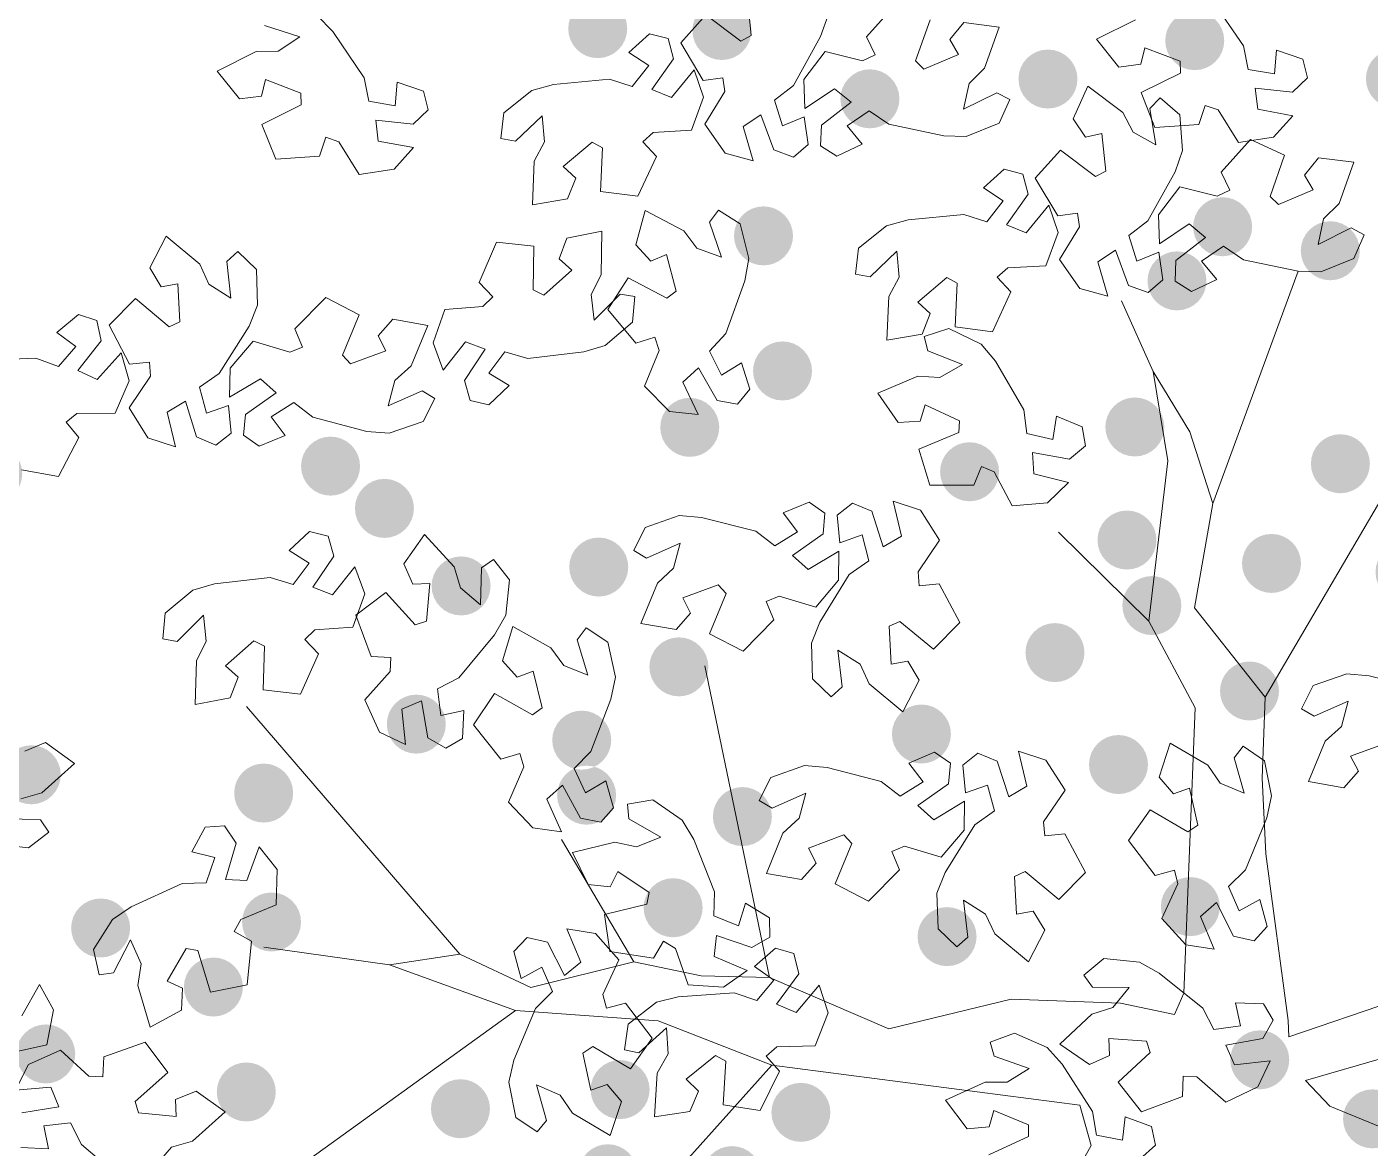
# Model space of a CAD drawing. Header units: millimetres. Extents: x 935 to 13922, y 3203 to 7816.
# Drawn here: x 4680 to 4787.4, y 7162.4 to 7252 of the extents above; entities that cross this region are included whole.
import ezdxf

# ---------------------------------------------------------------- set-up
doc = ezdxf.new("R2010")
doc.units = ezdxf.units.MM
doc.layers.add('ALBERI frutti - Fruit', color=7, linetype='Continuous', lineweight=5, true_color=0xfd8930)
doc.layers.add('Albero_tronco', color=7, linetype='Continuous', lineweight=5, true_color=0x846648)
doc.layers.add('ALBERO - TREE', color=96, linetype='Continuous', lineweight=5)

msp = doc.modelspace()

# ---------------------------------------------------------------- hatches: boundary and pattern name
at = {"layer": 'ALBERI frutti - Fruit', "lineweight": 30}
h = msp.add_hatch(color=256, dxfattribs=at)
h.dxf.hatch_style = 1
edge = h.paths.add_edge_path()
edge.add_arc((4735.58, 7251.74), 2.36, 0, 360)
edge = h.paths.add_edge_path()
edge.add_arc((4725.65, 7251.89), 2.36, 0, 360)
edge = h.paths.add_edge_path()
edge.add_arc((4738.91, 7235.32), 2.36, 0, 360)
edge = h.paths.add_edge_path()
edge.add_arc((4740.43, 7224.52), 2.36, 0, 360)
edge = h.paths.add_edge_path()
edge.add_arc((4771.98, 7231.72), 2.36, 0, 360)
edge = h.paths.add_edge_path()
edge.add_arc((4775.63, 7236.05), 2.36, 0, 360)
edge = h.paths.add_edge_path()
edge.add_arc((4755.39, 7216.46), 2.36, 0, 360)
edge = h.paths.add_edge_path()
edge.add_arc((4762.22, 7202), 2.36, 0, 360)
edge = h.paths.add_edge_path()
edge.add_arc((4767.98, 7211), 2.36, 0, 360)
edge = h.paths.add_edge_path()
edge.add_arc((4768.61, 7220.04), 2.36, 0, 360)
edge = h.paths.add_edge_path()
edge.add_arc((4815.5, 7230.56), 2.36, 0, 360)
edge = h.paths.add_edge_path()
edge.add_arc((4821.55, 7218.7), 2.36, 0, 360)
edge = h.paths.add_edge_path()
edge.add_arc((4826.53, 7227.87), 2.36, 0, 360)
edge = h.paths.add_edge_path()
edge.add_arc((4827.37, 7236.6), 2.36, 0, 360)
edge = h.paths.add_edge_path()
edge.add_arc((4816.37, 7238.2), 2.36, 0, 360)
edge = h.paths.add_edge_path()
edge.add_arc((4833.81, 7246.26), 2.36, 0, 360)
edge = h.paths.add_edge_path()
edge.add_arc((4819.34, 7248.08), 2.36, 0, 360)
edge = h.paths.add_edge_path()
edge.add_arc((4806.57, 7246.55), 2.36, 0, 360)
edge = h.paths.add_edge_path()
edge.add_arc((4786.82, 7256.28), 2.36, 0, 360)
edge = h.paths.add_edge_path()
edge.add_arc((4791.47, 7261.48), 2.36, 0, 360)
edge = h.paths.add_edge_path()
edge.add_arc((4816.66, 7271.62), 2.36, 0, 360)
edge = h.paths.add_edge_path()
edge.add_arc((4824.04, 7281.88), 2.36, 0, 360)
edge = h.paths.add_edge_path()
edge.add_arc((4816.27, 7276.02), 2.36, 0, 360)
edge = h.paths.add_edge_path()
edge.add_arc((4803.04, 7277.3), 2.36, 0, 360)
edge = h.paths.add_edge_path()
edge.add_arc((4796.18, 7297.93), 2.36, 0, 360)
edge = h.paths.add_edge_path()
edge.add_arc((4800.5, 7294.55), 2.36, 0, 360)
edge = h.paths.add_edge_path()
edge.add_arc((4806.63, 7288.35), 2.36, 0, 360)
edge = h.paths.add_edge_path()
edge.add_arc((4817.63, 7289.86), 2.36, 0, 360)
edge = h.paths.add_edge_path()
edge.add_arc((4766.49, 7284.61), 2.36, 0, 360)
edge = h.paths.add_edge_path()
edge.add_arc((4772.24, 7273.25), 2.36, 0, 360)
edge = h.paths.add_edge_path()
edge.add_arc((4777.79, 7261), 2.36, 0, 360)
edge = h.paths.add_edge_path()
edge.add_arc((4790.83, 7271.79), 2.36, 0, 360)
edge = h.paths.add_edge_path()
edge.add_arc((4761.66, 7247.86), 2.36, 0, 360)
edge = h.paths.add_edge_path()
edge.add_arc((4773.4, 7250.93), 2.36, 0, 360)
edge = h.paths.add_edge_path()
edge.add_arc((4784.24, 7234.13), 2.36, 0, 360)
edge = h.paths.add_edge_path()
edge.add_arc((4785.05, 7217.1), 2.36, 0, 360)
edge = h.paths.add_edge_path()
edge.add_arc((4790.22, 7208.44), 2.36, 0, 360)
edge = h.paths.add_edge_path()
edge.add_arc((4803.47, 7205.54), 2.36, 0, 360)
edge = h.paths.add_edge_path()
edge.add_arc((4790.98, 7195.81), 2.36, 0, 360)
edge = h.paths.add_edge_path()
edge.add_arc((4779.54, 7209.13), 2.36, 0, 360)
edge = h.paths.add_edge_path()
edge.add_arc((4777.78, 7198.93), 2.36, 0, 360)
edge = h.paths.add_edge_path()
edge.add_arc((4747.42, 7246.28), 2.36, 0, 360)
edge = h.paths.add_edge_path()
edge.add_arc((4789.45, 7247.89), 2.36, 0, 360)
edge = h.paths.add_edge_path()
edge.add_arc((4806.03, 7234.38), 2.36, 0, 360)
edge = h.paths.add_edge_path()
edge.add_arc((4736.42, 7280.45), 2.36, 0, 360)
edge = h.paths.add_edge_path()
edge.add_arc((4730.88, 7273.16), 2.36, 0, 360)
edge = h.paths.add_edge_path()
edge.add_arc((4752.78, 7270.85), 2.36, 0, 360)
edge = h.paths.add_edge_path()
edge.add_arc((4750.73, 7287.05), 2.36, 0, 360)
edge = h.paths.add_edge_path()
edge.add_arc((4769.16, 7297.32), 2.36, 0, 360)
edge = h.paths.add_edge_path()
edge.add_arc((4733.01, 7220.01), 2.36, 0, 360)
h = msp.add_hatch(color=256, dxfattribs=at)
h.dxf.hatch_style = 1
edge = h.paths.add_edge_path()
edge.add_arc((4643.68, 7170.72), 2.36, 0, 360)
edge = h.paths.add_edge_path()
edge.add_arc((4633.75, 7170.87), 2.36, 0, 360)
edge = h.paths.add_edge_path()
edge.add_arc((4647.01, 7154.3), 2.36, 0, 360)
edge = h.paths.add_edge_path()
edge.add_arc((4648.53, 7143.5), 2.36, 0, 360)
edge = h.paths.add_edge_path()
edge.add_arc((4680.07, 7150.7), 2.36, 0, 360)
edge = h.paths.add_edge_path()
edge.add_arc((4683.72, 7155.03), 2.36, 0, 360)
edge = h.paths.add_edge_path()
edge.add_arc((4663.49, 7135.44), 2.36, 0, 360)
edge = h.paths.add_edge_path()
edge.add_arc((4670.32, 7120.98), 2.36, 0, 360)
edge = h.paths.add_edge_path()
edge.add_arc((4676.07, 7129.98), 2.36, 0, 360)
edge = h.paths.add_edge_path()
edge.add_arc((4676.7, 7139.02), 2.36, 0, 360)
edge = h.paths.add_edge_path()
edge.add_arc((4723.6, 7149.54), 2.36, 0, 360)
edge = h.paths.add_edge_path()
edge.add_arc((4729.65, 7137.68), 2.36, 0, 360)
edge = h.paths.add_edge_path()
edge.add_arc((4734.63, 7146.85), 2.36, 0, 360)
edge = h.paths.add_edge_path()
edge.add_arc((4735.46, 7155.58), 2.36, 0, 360)
edge = h.paths.add_edge_path()
edge.add_arc((4724.46, 7157.18), 2.36, 0, 360)
edge = h.paths.add_edge_path()
edge.add_arc((4741.9, 7165.24), 2.36, 0, 360)
edge = h.paths.add_edge_path()
edge.add_arc((4727.44, 7167.06), 2.36, 0, 360)
edge = h.paths.add_edge_path()
edge.add_arc((4714.67, 7165.53), 2.36, 0, 360)
edge = h.paths.add_edge_path()
edge.add_arc((4694.91, 7175.26), 2.36, 0, 360)
edge = h.paths.add_edge_path()
edge.add_arc((4699.56, 7180.46), 2.36, 0, 360)
edge = h.paths.add_edge_path()
edge.add_arc((4724.76, 7190.6), 2.36, 0, 360)
edge = h.paths.add_edge_path()
edge.add_arc((4732.14, 7200.86), 2.36, 0, 360)
edge = h.paths.add_edge_path()
edge.add_arc((4724.37, 7195), 2.36, 0, 360)
edge = h.paths.add_edge_path()
edge.add_arc((4711.14, 7196.28), 2.36, 0, 360)
edge = h.paths.add_edge_path()
edge.add_arc((4704.28, 7216.91), 2.36, 0, 360)
edge = h.paths.add_edge_path()
edge.add_arc((4708.59, 7213.53), 2.36, 0, 360)
edge = h.paths.add_edge_path()
edge.add_arc((4714.72, 7207.33), 2.36, 0, 360)
edge = h.paths.add_edge_path()
edge.add_arc((4725.73, 7208.84), 2.36, 0, 360)
edge = h.paths.add_edge_path()
edge.add_arc((4674.59, 7203.59), 2.36, 0, 360)
edge = h.paths.add_edge_path()
edge.add_arc((4680.34, 7192.23), 2.36, 0, 360)
edge = h.paths.add_edge_path()
edge.add_arc((4685.89, 7179.98), 2.36, 0, 360)
edge = h.paths.add_edge_path()
edge.add_arc((4698.93, 7190.77), 2.36, 0, 360)
edge = h.paths.add_edge_path()
edge.add_arc((4669.76, 7166.84), 2.36, 0, 360)
edge = h.paths.add_edge_path()
edge.add_arc((4681.5, 7169.91), 2.36, 0, 360)
edge = h.paths.add_edge_path()
edge.add_arc((4692.34, 7153.11), 2.36, 0, 360)
edge = h.paths.add_edge_path()
edge.add_arc((4693.15, 7136.08), 2.36, 0, 360)
edge = h.paths.add_edge_path()
edge.add_arc((4698.32, 7127.42), 2.36, 0, 360)
edge = h.paths.add_edge_path()
edge.add_arc((4711.57, 7124.52), 2.36, 0, 360)
edge = h.paths.add_edge_path()
edge.add_arc((4699.08, 7114.79), 2.36, 0, 360)
edge = h.paths.add_edge_path()
edge.add_arc((4687.64, 7128.11), 2.36, 0, 360)
edge = h.paths.add_edge_path()
edge.add_arc((4685.88, 7117.91), 2.36, 0, 360)
edge = h.paths.add_edge_path()
edge.add_arc((4655.52, 7165.26), 2.36, 0, 360)
edge = h.paths.add_edge_path()
edge.add_arc((4697.54, 7166.87), 2.36, 0, 360)
edge = h.paths.add_edge_path()
edge.add_arc((4714.12, 7153.36), 2.36, 0, 360)
edge = h.paths.add_edge_path()
edge.add_arc((4644.52, 7199.43), 2.36, 0, 360)
edge = h.paths.add_edge_path()
edge.add_arc((4638.98, 7192.14), 2.36, 0, 360)
edge = h.paths.add_edge_path()
edge.add_arc((4660.88, 7189.83), 2.36, 0, 360)
edge = h.paths.add_edge_path()
edge.add_arc((4658.83, 7206.03), 2.36, 0, 360)
edge = h.paths.add_edge_path()
edge.add_arc((4677.26, 7216.3), 2.36, 0, 360)
edge = h.paths.add_edge_path()
edge.add_arc((4641.11, 7138.99), 2.36, 0, 360)
h = msp.add_hatch(color=256, dxfattribs=at)
h.dxf.hatch_style = 1
edge = h.paths.add_edge_path()
edge.add_arc((4736.39, 7160.18), 2.36, 0, 360)
edge = h.paths.add_edge_path()
edge.add_arc((4726.46, 7160.33), 2.36, 0, 360)
edge = h.paths.add_edge_path()
edge.add_arc((4739.71, 7143.76), 2.36, 0, 360)
edge = h.paths.add_edge_path()
edge.add_arc((4741.23, 7132.96), 2.36, 0, 360)
edge = h.paths.add_edge_path()
edge.add_arc((4772.78, 7140.16), 2.36, 0, 360)
edge = h.paths.add_edge_path()
edge.add_arc((4776.43, 7144.49), 2.36, 0, 360)
edge = h.paths.add_edge_path()
edge.add_arc((4756.19, 7124.9), 2.36, 0, 360)
edge = h.paths.add_edge_path()
edge.add_arc((4763.03, 7110.44), 2.36, 0, 360)
edge = h.paths.add_edge_path()
edge.add_arc((4768.78, 7119.44), 2.36, 0, 360)
edge = h.paths.add_edge_path()
edge.add_arc((4769.41, 7128.48), 2.36, 0, 360)
edge = h.paths.add_edge_path()
edge.add_arc((4816.31, 7139), 2.36, 0, 360)
edge = h.paths.add_edge_path()
edge.add_arc((4822.36, 7127.14), 2.36, 0, 360)
edge = h.paths.add_edge_path()
edge.add_arc((4827.34, 7136.31), 2.36, 0, 360)
edge = h.paths.add_edge_path()
edge.add_arc((4828.17, 7145.04), 2.36, 0, 360)
edge = h.paths.add_edge_path()
edge.add_arc((4817.17, 7146.64), 2.36, 0, 360)
edge = h.paths.add_edge_path()
edge.add_arc((4834.61, 7154.7), 2.36, 0, 360)
edge = h.paths.add_edge_path()
edge.add_arc((4820.15, 7156.52), 2.36, 0, 360)
edge = h.paths.add_edge_path()
edge.add_arc((4807.38, 7154.99), 2.36, 0, 360)
edge = h.paths.add_edge_path()
edge.add_arc((4787.62, 7164.72), 2.36, 0, 360)
edge = h.paths.add_edge_path()
edge.add_arc((4792.27, 7169.91), 2.36, 0, 360)
edge = h.paths.add_edge_path()
edge.add_arc((4817.47, 7180.06), 2.36, 0, 360)
edge = h.paths.add_edge_path()
edge.add_arc((4824.85, 7190.32), 2.36, 0, 360)
edge = h.paths.add_edge_path()
edge.add_arc((4817.08, 7184.46), 2.36, 0, 360)
edge = h.paths.add_edge_path()
edge.add_arc((4803.85, 7185.74), 2.36, 0, 360)
edge = h.paths.add_edge_path()
edge.add_arc((4796.99, 7206.37), 2.36, 0, 360)
edge = h.paths.add_edge_path()
edge.add_arc((4801.3, 7202.99), 2.36, 0, 360)
edge = h.paths.add_edge_path()
edge.add_arc((4807.43, 7196.79), 2.36, 0, 360)
edge = h.paths.add_edge_path()
edge.add_arc((4818.43, 7198.3), 2.36, 0, 360)
edge = h.paths.add_edge_path()
edge.add_arc((4767.3, 7193.05), 2.36, 0, 360)
edge = h.paths.add_edge_path()
edge.add_arc((4773.05, 7181.69), 2.36, 0, 360)
edge = h.paths.add_edge_path()
edge.add_arc((4778.6, 7169.44), 2.36, 0, 360)
edge = h.paths.add_edge_path()
edge.add_arc((4791.64, 7180.23), 2.36, 0, 360)
edge = h.paths.add_edge_path()
edge.add_arc((4762.46, 7156.3), 2.36, 0, 360)
edge = h.paths.add_edge_path()
edge.add_arc((4774.2, 7159.37), 2.36, 0, 360)
edge = h.paths.add_edge_path()
edge.add_arc((4785.05, 7142.56), 2.36, 0, 360)
edge = h.paths.add_edge_path()
edge.add_arc((4785.86, 7125.54), 2.36, 0, 360)
edge = h.paths.add_edge_path()
edge.add_arc((4791.02, 7116.88), 2.36, 0, 360)
edge = h.paths.add_edge_path()
edge.add_arc((4804.28, 7113.97), 2.36, 0, 360)
edge = h.paths.add_edge_path()
edge.add_arc((4791.79, 7104.25), 2.36, 0, 360)
edge = h.paths.add_edge_path()
edge.add_arc((4780.35, 7117.57), 2.36, 0, 360)
edge = h.paths.add_edge_path()
edge.add_arc((4778.58, 7107.37), 2.36, 0, 360)
edge = h.paths.add_edge_path()
edge.add_arc((4748.23, 7154.72), 2.36, 0, 360)
edge = h.paths.add_edge_path()
edge.add_arc((4790.25, 7156.33), 2.36, 0, 360)
edge = h.paths.add_edge_path()
edge.add_arc((4806.83, 7142.82), 2.36, 0, 360)
edge = h.paths.add_edge_path()
edge.add_arc((4737.22, 7188.89), 2.36, 0, 360)
edge = h.paths.add_edge_path()
edge.add_arc((4731.68, 7181.6), 2.36, 0, 360)
edge = h.paths.add_edge_path()
edge.add_arc((4753.59, 7179.29), 2.36, 0, 360)
edge = h.paths.add_edge_path()
edge.add_arc((4751.54, 7195.49), 2.36, 0, 360)
edge = h.paths.add_edge_path()
edge.add_arc((4769.97, 7205.76), 2.36, 0, 360)
edge = h.paths.add_edge_path()
edge.add_arc((4733.82, 7128.45), 2.36, 0, 360)

# ---------------------------------------------------------------- linework, layer by layer
at = {"layer": 'ALBERO - TREE', "lineweight": 9}
for points in [[(4744.07, 7252.96), (4743.47, 7251.26), (4741.3, 7247.34), (4739.78, 7246.17), (4740.42, 7244.13), (4742.17, 7244.84), (4742.48, 7242.63), (4741.31, 7241.62), (4739.74, 7242.19), (4739.74, 7242.19), (4738.69, 7245), (4737.28, 7244.06), (4738.08, 7241.32), (4735.85, 7241.93), (4734.21, 7244.24), (4735.81, 7246.86), (4735.66, 7247.96), (4734.08, 7247.73), (4734.08, 7247.73), (4732.29, 7250.75), (4734.3, 7252.99), (4737.09, 7250.89), (4737.92, 7251.33), (4737.62, 7254.34)], [(4752.23, 7252.6), (4751.06, 7249.31), (4751.73, 7248.64), (4754.51, 7249.83), (4753.82, 7251.01), (4754.93, 7252.38), (4757.77, 7252.02), (4756.59, 7248.73), (4755.35, 7247.49), (4754.91, 7245.45), (4757.56, 7246.77), (4758.61, 7246.22), (4757.77, 7244.33), (4755.12, 7243.27), (4753.32, 7243.33), (4748.93, 7244.24), (4747.35, 7245.33), (4745.6, 7244.11), (4746.8, 7242.66), (4744.78, 7241.7), (4743.47, 7242.52), (4743.54, 7244.18), (4743.54, 7244.18), (4745.92, 7246.02), (4744.6, 7247.09), (4742.22, 7245.51), (4742.14, 7247.82), (4743.85, 7250.07), (4746.83, 7249.32), (4747.84, 7249.8), (4747.15, 7251.24), (4747.15, 7251.24), (4749.5, 7253.85)], [(4774.78, 7254.21), (4777.31, 7250.51), (4777.68, 7248.63), (4779.79, 7248.28), (4779.93, 7250.17), (4782.05, 7249.45), (4782.43, 7247.95), (4781.22, 7246.81), (4781.22, 7246.81), (4778.24, 7247.13), (4778.44, 7245.44), (4781.25, 7244.93), (4779.7, 7243.21), (4776.91, 7242.79), (4775.28, 7245.39), (4774.23, 7245.75), (4773.73, 7244.23), (4773.73, 7244.23), (4770.22, 7243.99), (4769.12, 7246.78), (4772.25, 7248.34), (4772.23, 7249.28), (4769.41, 7250.36), (4769.08, 7249.04), (4767.33, 7248.82), (4765.54, 7251.05), (4768.67, 7252.6)], [(4703.2, 7252.95), (4704.45, 7251.66), (4706.98, 7247.96), (4707.35, 7246.08), (4709.46, 7245.73), (4709.6, 7247.61), (4711.72, 7246.9), (4712.09, 7245.4), (4710.88, 7244.26), (4710.88, 7244.26), (4707.9, 7244.58), (4708.1, 7242.89), (4710.92, 7242.38), (4709.37, 7240.66), (4706.57, 7240.24), (4704.95, 7242.84), (4703.89, 7243.2), (4703.39, 7241.68), (4703.39, 7241.68), (4699.89, 7241.44), (4698.79, 7244.23), (4701.92, 7245.79), (4701.9, 7246.73), (4699.08, 7247.81), (4698.75, 7246.49), (4697, 7246.27), (4695.21, 7248.5), (4698.34, 7250.05), (4700.09, 7250.08), (4701.82, 7251.24), (4699, 7252.13)], [(4676.23, 7225.35), (4680.71, 7225.55), (4682.51, 7224.87), (4683.91, 7226.48), (4682.38, 7227.6), (4684.11, 7229.02), (4685.58, 7228.55), (4685.92, 7226.92), (4685.92, 7226.92), (4684.07, 7224.55), (4685.61, 7223.84), (4687.53, 7225.96), (4688.17, 7223.74), (4687.06, 7221.14), (4683.99, 7221.13), (4683.13, 7220.42), (4684.16, 7219.19), (4684.16, 7219.19), (4682.52, 7216.09), (4679.56, 7216.62)], [(4788.7, 7194.77), (4785.87, 7193.72), (4786.49, 7192.51), (4785.32, 7191.19), (4782.51, 7191.68), (4783.83, 7194.91), (4785.13, 7196.09), (4785.66, 7198.11), (4782.96, 7196.91), (4781.94, 7197.51), (4782.86, 7199.36), (4785.56, 7200.3), (4787.36, 7200.15), (4791.7, 7199.04)], [(4679.84, 7194.13), (4681.47, 7194.8), (4683.79, 7193.13), (4681.18, 7190.8), (4679.5, 7190.31)], [(4678.14, 7188.73), (4681.09, 7188.62), (4681.75, 7187.64), (4680.11, 7186.38), (4677.27, 7186.72)], [(4679.59, 7172.97), (4680.99, 7175.46), (4682.11, 7173.44), (4681.6, 7170.65), (4678.61, 7169.97)], [(4756.92, 7161.84), (4760.1, 7163.3), (4760.11, 7164.24), (4757.32, 7165.4), (4756.95, 7164.09), (4755.2, 7163.93), (4753.47, 7166.21), (4756.65, 7167.66), (4758.4, 7167.64), (4760.17, 7168.75), (4757.37, 7169.72), (4757.04, 7170.85), (4758.98, 7171.58), (4761.59, 7170.42), (4762.8, 7169.09), (4765.22, 7165.31), (4765.53, 7163.42), (4767.63, 7163.01), (4767.83, 7164.89), (4769.93, 7164.11), (4770.26, 7162.61), (4769.01, 7161.5)], [(4679.6, 7165.2), (4682.56, 7165.68), (4681.92, 7167.26), (4679.07, 7167.01), (4680.11, 7169.07), (4682.69, 7170.22), (4684.95, 7168.14), (4686.06, 7168.08), (4686.14, 7169.67), (4686.14, 7169.67), (4689.46, 7170.84), (4691.26, 7168.43), (4688.65, 7166.1), (4688.92, 7165.2), (4691.93, 7164.91), (4691.89, 7166.27), (4693.52, 7166.94), (4695.84, 7165.27), (4693.23, 7162.94), (4691.55, 7162.45), (4690.19, 7160.87)], [(4687.77, 7159.77), (4684.35, 7162.67), (4683.49, 7164.39), (4681.36, 7164.16), (4681.73, 7162.31), (4679.5, 7162.43)]]:
    msp.add_lwpolyline(points, dxfattribs=at)
for points in [[(4718.15, 7245.15), (4720.38, 7246.95), (4722.11, 7247.42), (4726.58, 7247.84), (4728.41, 7247.26), (4729.73, 7248.94), (4728.15, 7249.97), (4729.79, 7251.48), (4731.29, 7251.09), (4731.71, 7249.48), (4731.71, 7249.48), (4729.98, 7247.02), (4731.56, 7246.38), (4733.37, 7248.6), (4734.12, 7246.41), (4733.14, 7243.76), (4730.08, 7243.59), (4729.26, 7242.84), (4730.34, 7241.67), (4730.34, 7241.67), (4728.86, 7238.49), (4725.88, 7238.88), (4726.03, 7242.37), (4725.2, 7242.81), (4722.89, 7240.86), (4723.89, 7239.93), (4723.23, 7238.29), (4720.42, 7237.8), (4720.57, 7241.29), (4721.39, 7242.84), (4721.21, 7244.92), (4719.07, 7242.88), (4717.91, 7243.1)], [(4772.2, 7244.99), (4772.43, 7242.14), (4771.83, 7240.44), (4769.65, 7236.52), (4768.14, 7235.34), (4768.78, 7233.3), (4770.53, 7234.02), (4770.84, 7231.81), (4769.67, 7230.8), (4768.1, 7231.36), (4768.1, 7231.36), (4767.05, 7234.18), (4765.64, 7233.24), (4766.44, 7230.49), (4764.21, 7231.11), (4762.57, 7233.42), (4764.17, 7236.03), (4764.02, 7237.14), (4762.44, 7236.91), (4762.44, 7236.91), (4760.65, 7239.93), (4762.65, 7242.17), (4765.45, 7240.07), (4766.28, 7240.5), (4765.98, 7243.51), (4764.65, 7243.21), (4763.67, 7244.68), (4764.86, 7247.28), (4767.65, 7245.18), (4768.47, 7243.62), (4770.28, 7242.6), (4769.81, 7245.51), (4770.64, 7246.35)], [(4786.13, 7233.51), (4783.48, 7232.44), (4781.68, 7232.5), (4777.29, 7233.41), (4775.71, 7234.51), (4773.95, 7233.29), (4775.16, 7231.83), (4773.14, 7230.88), (4771.83, 7231.69), (4771.9, 7233.36), (4771.9, 7233.36), (4774.27, 7235.2), (4772.96, 7236.27), (4770.57, 7234.69), (4770.5, 7237), (4772.21, 7239.25), (4775.19, 7238.5), (4776.2, 7238.98), (4775.51, 7240.41), (4775.51, 7240.41), (4777.86, 7243.03), (4780.59, 7241.78), (4779.42, 7238.48), (4780.09, 7237.82), (4782.86, 7239.01), (4782.18, 7240.18), (4783.29, 7241.55), (4786.12, 7241.2), (4784.95, 7237.91), (4783.71, 7236.67), (4783.27, 7234.63), (4785.92, 7235.95), (4786.96, 7235.4)], [(4746.51, 7234.33), (4748.74, 7236.13), (4750.47, 7236.6), (4754.94, 7237.02), (4756.76, 7236.43), (4758.08, 7238.12), (4756.5, 7239.15), (4758.15, 7240.66), (4759.65, 7240.26), (4760.07, 7238.65), (4760.07, 7238.65), (4758.34, 7236.2), (4759.91, 7235.56), (4761.73, 7237.77), (4762.48, 7235.59), (4761.5, 7232.93), (4758.44, 7232.77), (4757.61, 7232.02), (4758.7, 7230.85), (4758.7, 7230.85), (4757.22, 7227.66), (4754.24, 7228.05), (4754.39, 7231.54), (4753.56, 7231.98), (4751.25, 7230.03), (4752.25, 7229.11), (4751.59, 7227.47), (4748.78, 7226.98), (4748.93, 7230.47), (4749.75, 7232.02), (4749.57, 7234.09), (4747.43, 7232.05), (4746.27, 7232.27)], [(4737.05, 7236.28), (4737.73, 7233.5), (4737.42, 7231.73), (4735.9, 7227.51), (4734.59, 7226.1), (4735.55, 7224.19), (4737.15, 7225.18), (4737.82, 7223.05), (4736.82, 7221.86), (4735.19, 7222.17), (4735.19, 7222.17), (4733.7, 7224.78), (4732.45, 7223.63), (4733.68, 7221.04), (4731.38, 7221.29), (4729.4, 7223.31), (4730.56, 7226.15), (4730.23, 7227.22), (4728.71, 7226.74), (4728.71, 7226.74), (4726.46, 7229.43), (4728.08, 7231.96), (4731.18, 7230.34), (4731.93, 7230.9), (4731.15, 7233.82), (4729.89, 7233.31), (4728.69, 7234.61), (4729.44, 7237.36), (4732.53, 7235.73), (4733.58, 7234.33), (4735.54, 7233.61), (4734.6, 7236.41), (4735.3, 7237.37)], [(4698.36, 7232.64), (4698.44, 7229.78), (4697.76, 7228.11), (4695.38, 7224.31), (4693.81, 7223.21), (4694.35, 7221.14), (4696.13, 7221.77), (4696.33, 7219.54), (4695.11, 7218.59), (4693.57, 7219.24), (4693.57, 7219.24), (4692.67, 7222.1), (4691.21, 7221.23), (4691.87, 7218.45), (4689.67, 7219.18), (4688.16, 7221.56), (4689.88, 7224.1), (4689.79, 7225.21), (4688.2, 7225.06), (4688.2, 7225.06), (4686.56, 7228.17), (4688.68, 7230.3), (4691.36, 7228.06), (4692.22, 7228.46), (4692.07, 7231.48), (4690.72, 7231.24), (4689.82, 7232.76), (4691.14, 7235.29), (4693.82, 7233.06), (4694.55, 7231.46), (4696.31, 7230.35), (4695.99, 7233.28), (4696.87, 7234.08)], [(4728.43, 7228.41), (4726.25, 7226.56), (4724.53, 7226.05), (4720.07, 7225.52), (4718.23, 7226.05), (4716.95, 7224.34), (4718.56, 7223.35), (4716.95, 7221.8), (4715.44, 7222.16), (4714.99, 7223.76), (4714.99, 7223.76), (4716.65, 7226.25), (4715.06, 7226.85), (4713.3, 7224.59), (4712.49, 7226.76), (4713.41, 7229.44), (4716.47, 7229.68), (4717.27, 7230.45), (4716.16, 7231.59), (4716.16, 7231.59), (4717.56, 7234.81), (4720.55, 7234.5), (4720.49, 7231), (4721.33, 7230.58), (4723.59, 7232.59), (4722.57, 7233.49), (4723.18, 7235.14), (4725.98, 7235.7), (4725.92, 7232.21), (4725.13, 7230.64), (4725.36, 7228.57), (4727.45, 7230.66), (4728.62, 7230.47)], [(4711.69, 7220.47), (4708.98, 7219.54), (4707.19, 7219.69), (4702.85, 7220.82), (4701.33, 7221.99), (4699.52, 7220.86), (4700.65, 7219.35), (4698.58, 7218.5), (4697.32, 7219.38), (4697.47, 7221.04), (4697.47, 7221.04), (4699.93, 7222.76), (4698.67, 7223.89), (4696.21, 7222.43), (4696.25, 7224.74), (4698.08, 7226.9), (4701.01, 7226.01), (4702.04, 7226.43), (4701.42, 7227.9), (4701.42, 7227.9), (4703.9, 7230.39), (4706.57, 7229.01), (4705.24, 7225.78), (4705.87, 7225.08), (4708.7, 7226.13), (4708.08, 7227.34), (4709.26, 7228.65), (4712.07, 7228.15), (4710.73, 7224.92), (4709.43, 7223.75), (4708.89, 7221.74), (4711.6, 7222.92), (4712.62, 7222.32)], [(4753.73, 7227.92), (4756.31, 7226.66), (4757.47, 7225.29), (4759.74, 7221.42), (4759.98, 7219.52), (4762.06, 7219.03), (4762.33, 7220.9), (4764.4, 7220.05), (4764.67, 7218.53), (4763.39, 7217.46), (4763.39, 7217.46), (4760.43, 7217.99), (4760.52, 7216.29), (4763.29, 7215.59), (4761.63, 7213.98), (4758.81, 7213.74), (4757.37, 7216.45), (4756.34, 7216.88), (4755.74, 7215.4), (4755.74, 7215.4), (4752.22, 7215.39), (4751.32, 7218.26), (4754.54, 7219.6), (4754.59, 7220.54), (4751.85, 7221.81), (4751.43, 7220.51), (4749.67, 7220.41), (4748.04, 7222.75), (4751.26, 7224.09), (4753.01, 7224), (4754.82, 7225.04), (4752.06, 7226.12), (4751.77, 7227.27)], [(4729.45, 7212.01), (4732.16, 7212.95), (4733.95, 7212.81), (4738.29, 7211.7), (4739.81, 7210.53), (4741.63, 7211.66), (4740.49, 7213.17), (4742.55, 7214.03), (4743.82, 7213.16), (4743.67, 7211.5), (4743.67, 7211.5), (4741.22, 7209.77), (4742.48, 7208.64), (4744.94, 7210.11), (4744.91, 7207.8), (4743.09, 7205.63), (4740.15, 7206.51), (4739.12, 7206.08), (4739.74, 7204.62), (4739.74, 7204.62), (4737.27, 7202.12), (4734.6, 7203.49), (4735.92, 7206.73), (4735.29, 7207.42), (4732.46, 7206.37), (4733.08, 7205.16), (4731.91, 7203.84), (4729.1, 7204.33), (4730.42, 7207.56), (4731.72, 7208.75), (4732.25, 7210.76), (4729.55, 7209.56), (4728.53, 7210.16)], [(4742.83, 7199.89), (4742.74, 7202.75), (4743.41, 7204.42), (4745.77, 7208.24), (4747.34, 7209.34), (4746.79, 7211.41), (4745.02, 7210.77), (4744.81, 7213), (4746.03, 7213.95), (4747.56, 7213.31), (4747.56, 7213.31), (4748.48, 7210.45), (4749.94, 7211.32), (4749.27, 7214.1), (4751.47, 7213.39), (4752.99, 7211), (4751.27, 7208.46), (4751.37, 7207.35), (4752.96, 7207.51), (4752.96, 7207.51), (4754.61, 7204.41), (4752.5, 7202.27), (4749.8, 7204.49), (4748.95, 7204.1), (4749.11, 7201.08), (4750.45, 7201.32), (4751.36, 7199.8), (4750.06, 7197.27), (4747.37, 7199.49), (4746.63, 7201.08), (4744.86, 7202.19), (4745.2, 7199.26), (4744.32, 7198.46)], [(4691.06, 7205.16), (4693.26, 7207), (4694.99, 7207.5), (4699.44, 7208), (4701.28, 7207.45), (4702.57, 7209.15), (4700.97, 7210.16), (4702.6, 7211.69), (4704.1, 7211.32), (4704.54, 7209.72), (4704.54, 7209.72), (4702.86, 7207.23), (4704.44, 7206.62), (4706.22, 7208.87), (4707.01, 7206.7), (4706.07, 7204.03), (4703.02, 7203.81), (4702.21, 7203.04), (4703.31, 7201.89), (4703.31, 7201.89), (4701.88, 7198.68), (4698.9, 7199.02), (4698.99, 7202.51), (4698.15, 7202.94), (4695.88, 7200.95), (4696.89, 7200.04), (4696.26, 7198.39), (4693.46, 7197.85), (4693.55, 7201.34), (4694.34, 7202.91), (4694.13, 7204.98), (4692.02, 7202.9), (4690.86, 7203.1)], [(4718.6, 7207.83), (4718.29, 7204.99), (4717.4, 7203.43), (4714.54, 7199.97), (4712.83, 7199.09), (4713.09, 7196.97), (4714.94, 7197.36), (4714.84, 7195.12), (4713.5, 7194.35), (4712.07, 7195.19), (4712.07, 7195.19), (4711.55, 7198.15), (4709.99, 7197.49), (4710.27, 7194.64), (4708.19, 7195.65), (4707.01, 7198.22), (4709.06, 7200.5), (4709.11, 7201.61), (4707.52, 7201.68), (4707.52, 7201.68), (4706.31, 7204.98), (4708.69, 7206.81), (4711.06, 7204.23), (4711.95, 7204.51), (4712.21, 7207.52), (4710.85, 7207.47), (4710.15, 7209.09), (4711.8, 7211.43), (4714.16, 7208.85), (4714.67, 7207.17), (4716.27, 7205.83), (4716.34, 7208.79), (4717.31, 7209.45)], [(4726.45, 7202.84), (4727.06, 7200.04), (4726.71, 7198.28), (4725.1, 7194.09), (4723.76, 7192.72), (4724.67, 7190.79), (4726.3, 7191.74), (4726.92, 7189.59), (4725.9, 7188.43), (4724.27, 7188.77), (4724.27, 7188.77), (4722.84, 7191.41), (4721.57, 7190.29), (4722.74, 7187.68), (4720.45, 7187.98), (4718.51, 7190.04), (4719.73, 7192.86), (4719.43, 7193.93), (4717.9, 7193.48), (4717.9, 7193.48), (4715.7, 7196.23), (4717.38, 7198.72), (4720.44, 7197.03), (4721.2, 7197.58), (4720.49, 7200.51), (4719.21, 7200.03), (4718.04, 7201.35), (4718.86, 7204.09), (4721.91, 7202.39), (4722.93, 7200.97), (4724.87, 7200.2), (4724, 7203.02), (4724.72, 7203.97)], [(4752.87, 7179.9), (4752.78, 7182.76), (4753.45, 7184.42), (4755.81, 7188.24), (4757.38, 7189.34), (4756.83, 7191.41), (4755.06, 7190.78), (4754.85, 7193), (4756.06, 7193.95), (4757.6, 7193.31), (4757.6, 7193.31), (4758.52, 7190.46), (4759.98, 7191.33), (4759.31, 7194.11), (4761.5, 7193.39), (4763.03, 7191.01), (4761.31, 7188.47), (4761.41, 7187.36), (4763, 7187.51), (4763, 7187.51), (4764.65, 7184.41), (4762.54, 7182.27), (4759.84, 7184.5), (4758.99, 7184.1), (4759.15, 7181.08), (4760.49, 7181.32), (4761.4, 7179.81), (4760.1, 7177.27), (4757.41, 7179.5), (4756.67, 7181.09), (4754.9, 7182.2), (4755.24, 7179.26), (4754.36, 7178.47)], [(4778.99, 7193.35), (4779.55, 7190.54), (4779.16, 7188.79), (4777.45, 7184.64), (4776.09, 7183.29), (4776.96, 7181.34), (4778.61, 7182.26), (4779.18, 7180.1), (4778.14, 7178.96), (4776.51, 7179.34), (4776.51, 7179.34), (4775.14, 7182.01), (4773.85, 7180.91), (4774.96, 7178.28), (4772.68, 7178.63), (4770.78, 7180.73), (4772.06, 7183.52), (4771.78, 7184.6), (4770.24, 7184.18), (4770.24, 7184.18), (4768.11, 7186.97), (4769.84, 7189.43), (4772.86, 7187.67), (4773.64, 7188.2), (4772.98, 7191.15), (4771.7, 7190.7), (4770.56, 7192.05), (4771.43, 7194.76), (4774.45, 7193.01), (4775.44, 7191.56), (4777.36, 7190.75), (4776.55, 7193.59), (4777.28, 7194.52)], [(4739.49, 7192.02), (4742.2, 7192.96), (4743.99, 7192.81), (4748.33, 7191.7), (4749.85, 7190.53), (4751.67, 7191.67), (4750.53, 7193.17), (4752.59, 7194.04), (4753.86, 7193.16), (4753.71, 7191.5), (4753.71, 7191.5), (4751.26, 7189.77), (4752.52, 7188.64), (4754.98, 7190.11), (4754.95, 7187.8), (4753.13, 7185.63), (4750.19, 7186.52), (4749.16, 7186.09), (4749.78, 7184.62), (4749.78, 7184.62), (4747.31, 7182.12), (4744.64, 7183.5), (4745.96, 7186.73), (4745.33, 7187.43), (4742.5, 7186.37), (4743.12, 7185.16), (4741.95, 7183.85), (4739.14, 7184.33), (4740.46, 7187.57), (4741.76, 7188.75), (4742.29, 7190.76), (4739.59, 7189.57), (4738.57, 7190.17)], [(4730.07, 7190.23), (4732.41, 7188.59), (4733.34, 7187.05), (4734.99, 7182.88), (4734.93, 7180.96), (4736.91, 7180.16), (4737.47, 7181.97), (4739.38, 7180.8), (4739.41, 7179.26), (4737.98, 7178.41), (4737.98, 7178.41), (4735.14, 7179.38), (4734.96, 7177.69), (4737.59, 7176.57), (4735.7, 7175.24), (4732.88, 7175.44), (4731.88, 7178.34), (4730.92, 7178.92), (4730.1, 7177.56), (4730.1, 7177.56), (4726.63, 7178.1), (4726.18, 7181.07), (4729.57, 7181.89), (4729.77, 7182.81), (4727.25, 7184.49), (4726.64, 7183.27), (4724.88, 7183.45), (4723.63, 7186.02), (4727.03, 7186.84), (4728.75, 7186.48), (4730.69, 7187.23), (4728.14, 7188.72), (4728.03, 7189.89)], [(4685.31, 7178.25), (4686.83, 7180.67), (4688.32, 7181.68), (4692.4, 7183.54), (4694.32, 7183.58), (4695.02, 7185.61), (4693.19, 7186.07), (4694.26, 7188.03), (4695.8, 7188.14), (4696.72, 7186.76), (4696.72, 7186.76), (4695.89, 7183.87), (4697.59, 7183.78), (4698.58, 7186.47), (4700, 7184.65), (4699.94, 7181.82), (4697.1, 7180.67), (4696.57, 7179.69), (4697.97, 7178.93), (4697.97, 7178.93), (4697.61, 7175.44), (4694.67, 7174.84), (4693.67, 7178.18), (4692.74, 7178.33), (4691.2, 7175.73), (4692.44, 7175.18), (4692.35, 7173.42), (4689.86, 7172.04), (4688.86, 7175.39), (4689.13, 7177.12), (4688.29, 7179.03), (4686.93, 7176.4), (4685.76, 7176.23)], [(4719.1, 7164.84), (4718.55, 7167.65), (4718.95, 7169.4), (4720.67, 7173.55), (4722.04, 7174.89), (4721.17, 7176.84), (4719.52, 7175.93), (4718.95, 7178.09), (4720, 7179.23), (4721.62, 7178.84), (4721.62, 7178.84), (4722.99, 7176.17), (4724.29, 7177.26), (4723.18, 7179.9), (4725.46, 7179.54), (4727.35, 7177.43), (4726.06, 7174.65), (4726.34, 7173.57), (4727.88, 7173.98), (4727.88, 7173.98), (4730, 7171.18), (4728.26, 7168.73), (4725.25, 7170.5), (4724.47, 7169.97), (4725.11, 7167.02), (4726.4, 7167.46), (4727.54, 7166.12), (4726.65, 7163.4), (4723.64, 7165.17), (4722.65, 7166.62), (4720.74, 7167.44), (4721.54, 7164.59), (4720.8, 7163.67)], [(4728.08, 7172.29), (4730.34, 7174.04), (4732.09, 7174.47), (4736.56, 7174.8), (4738.38, 7174.17), (4739.73, 7175.82), (4738.18, 7176.89), (4739.86, 7178.36), (4741.34, 7177.93), (4741.73, 7176.31), (4741.73, 7176.31), (4739.95, 7173.9), (4741.51, 7173.23), (4743.37, 7175.4), (4744.07, 7173.2), (4743.04, 7170.57), (4739.97, 7170.47), (4739.13, 7169.74), (4740.19, 7168.54), (4740.19, 7168.54), (4738.64, 7165.39), (4735.67, 7165.85), (4735.89, 7169.33), (4735.07, 7169.79), (4732.72, 7167.89), (4733.7, 7166.94), (4733.01, 7165.32), (4730.18, 7164.89), (4730.41, 7168.38), (4731.27, 7169.91), (4731.14, 7171.99), (4728.95, 7170), (4727.79, 7170.24)], [(4766.13, 7177.53), (4768.98, 7177.26), (4770.55, 7176.38), (4774.04, 7173.57), (4774.94, 7171.87), (4777.06, 7172.15), (4776.65, 7174), (4778.89, 7173.92), (4779.68, 7172.6), (4778.85, 7171.15), (4778.85, 7171.15), (4775.9, 7170.6), (4776.59, 7169.04), (4779.43, 7169.36), (4778.44, 7167.27), (4775.89, 7166.06), (4773.58, 7168.08), (4772.47, 7168.12), (4772.42, 7166.52), (4772.42, 7166.52), (4769.14, 7165.28), (4767.28, 7167.64), (4769.83, 7170.03), (4769.54, 7170.93), (4766.52, 7171.14), (4766.59, 7169.78), (4764.98, 7169.07), (4762.62, 7170.68), (4765.17, 7173.08), (4766.84, 7173.61), (4768.16, 7175.22), (4765.21, 7175.26), (4764.53, 7176.22)]]:
    msp.add_lwpolyline(points, close=True, dxfattribs=at)
at = {"layer": 'Albero_tronco', "lineweight": 9}
for p, q in [((4774.85, 7213.93), (4781.68, 7232.5)), ((4770.08, 7224.48), (4767.54, 7230.13)), ((4779.04, 7198.43), (4795.75, 7227.02)), ((4769.74, 7204.51), (4762.49, 7211.62)), ((4739.4, 7176.02), (4734.22, 7200.93)), ((4714.61, 7177.9), (4697.56, 7197.7)), ((4728.54, 7177.28), (4722.76, 7187.05)), ((4709, 7177.04), (4698.95, 7178.46)), ((4719.08, 7173.37), (4697.41, 7157.77)), ((4739.58, 7169), (4726.7, 7154.7))]:
    msp.add_line(p, q, dxfattribs=at)
for points in [[(4772.52, 7174.78), (4773.44, 7197.58), (4769.74, 7204.51), (4771.24, 7217.34), (4770.08, 7224.48), (4773.01, 7219.64), (4774.85, 7213.93), (4773.37, 7205.59), (4775.12, 7203.39), (4779.04, 7198.43), (4778.78, 7191.96), (4779.08, 7185.92), (4780.86, 7172.59)], [(4780.92, 7171.28), (4814.73, 7182.79), (4820.01, 7185.17), (4827.47, 7184.81), (4853.05, 7192.02)], [(4853.82, 7184.97), (4825.59, 7181.53), (4819.18, 7174.9), (4813.17, 7177.97), (4803.59, 7173.07), (4796.45, 7171.9), (4782.27, 7167.79)], [(4764.22, 7165.82), (4739.58, 7169), (4730.49, 7172.55), (4719.08, 7173.37), (4709, 7177.04), (4714.61, 7177.9), (4720.3, 7175.23), (4728.54, 7177.28), (4733.91, 7176.16), (4739.4, 7176.02), (4748.93, 7171.91), (4758.71, 7174.28), (4767.46, 7173.97)], [(4767.46, 7173.97), (4771.78, 7173.06), (4772.52, 7174.78)], [(4780.86, 7172.59), (4780.92, 7171.28)], [(4782.27, 7167.79), (4784.21, 7165.73)], [(4763.98, 7160.53), (4765.11, 7162.6), (4764.22, 7165.82)], [(4784.21, 7165.73), (4804.27, 7157.49), (4809.41, 7154.39), (4816.96, 7150.51), (4821.44, 7145.99), (4822.51, 7142.37), (4808.19, 7152.53), (4803.05, 7155.63), (4792.75, 7157.32), (4782.63, 7161.36)]]:
    msp.add_lwpolyline(points, dxfattribs=at)

doc.saveas('drawing.dxf')
